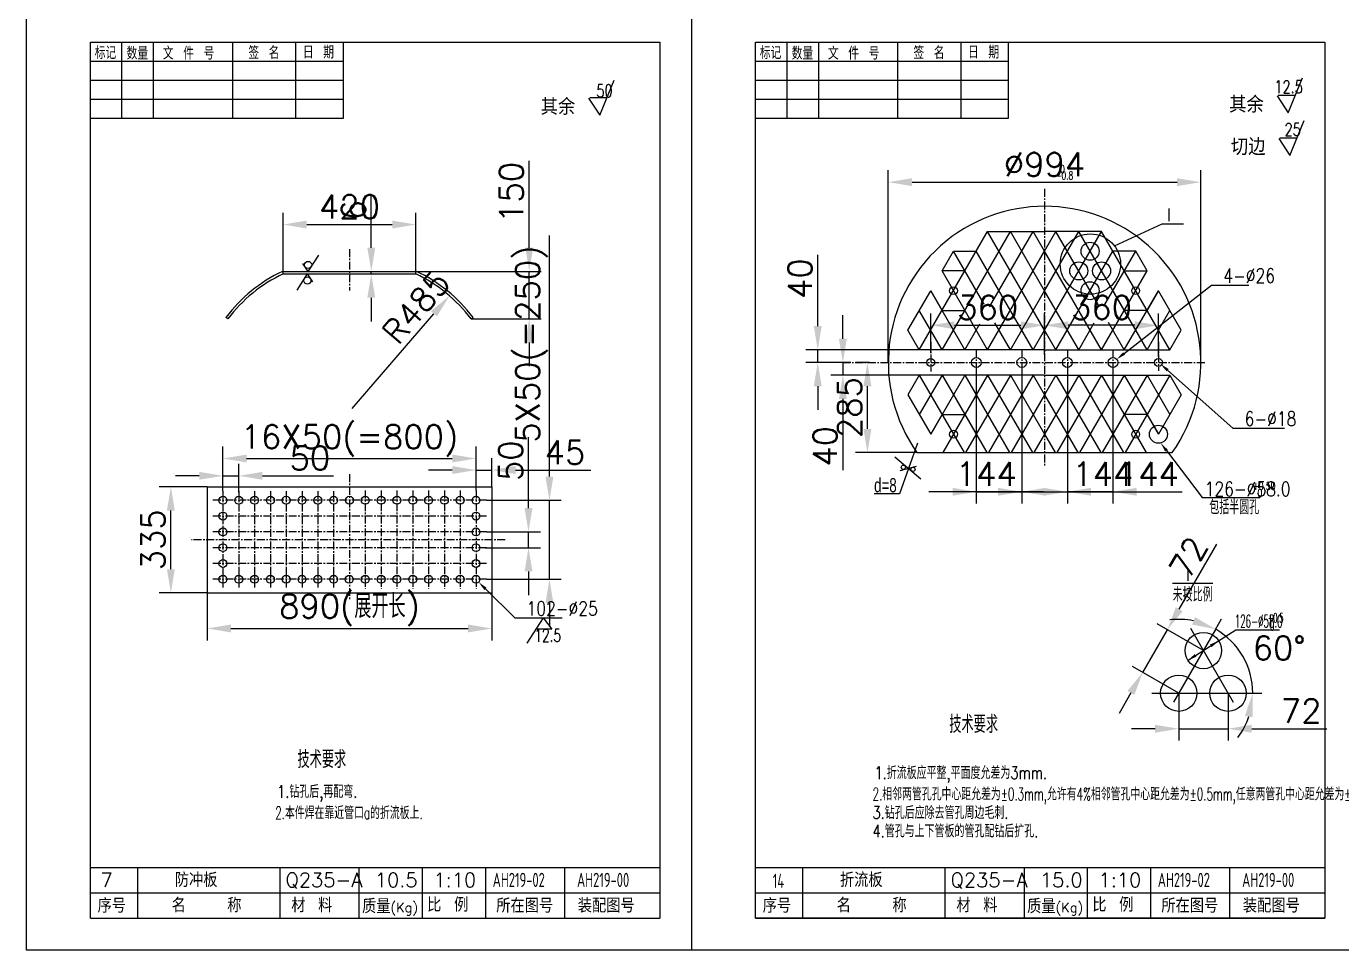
# Model space of a CAD drawing. Header units: millimetres. Extents: x 394735 to 397054, y -22030 to -21189.
# Drawn here: x 394734.7 to 395150.5, y -22023.9 to -21731.9 of the extents above; entities that cross this region are included whole.
import ezdxf
from ezdxf.enums import TextEntityAlignment as Align

# ---------------------------------------------------------------- set-up
doc = ezdxf.new("R2010")
doc.units = ezdxf.units.MM
doc.linetypes.add('CENTERX2', pattern=[4, 2.5, -0.5, 0.5, -0.5])
for name, color, linetype in [('16CEN', 6, 'CENTERX2'), ('16CON', 4, 'Continuous'), ('16CON2', 3, 'Continuous'), ('16DIM', 3, 'Continuous'), ('16TXT', 3, 'Continuous')]:
    doc.layers.add(name, color=color, linetype=linetype)
doc.styles.add('GREEKC', font='greekc.shx', dxfattribs={"width": 0.7, "bigfont": 'hztxt2.shx'})
doc.styles.add('HZ', font='txt', dxfattribs={"width": 0.8, "bigfont": 'HZTXT.SHX'})
doc.styles.add('HZ1', font='ascii.shx', dxfattribs={"width": 0.75, "bigfont": 'hztxt2.shx'})
doc.styles.get("Standard").update_dxf_attribs({"font": 'txt', "bigfont": 'gbcbig.shx'})
doc.dimstyles.get("Standard").update_dxf_attribs({"dimscale": 1.5, "dimtxt": 5, "dimasz": 5, "dimexe": 2.5, "dimexo": 0, "dimgap": 1.25, "dimtad": 3, "dimdec": 0, "dimdsep": 46, "dimtxsty": 'Standard', "dimcen": 0, "dimaunit": 1, "dimadec": 0, "dimazin": 0, "dimtfac": 1, "dimtdec": 4, "dimtmove": 0, "dimatfit": 1, "dimfxl": 1, "dimtolj": 1, "dimtzin": 0, "dimarcsym": 0})

# ---------------------------------------------------------------- blocks, each defined once
blk = doc.blocks.new('*D638')
at = {"layer": '16CON2', "color": 0, "lineweight": -2}
for p, q in [((395099.12, -21916.22), (395111, -21895.66)), ((395106.76, -21929.29), (395092.12, -21920.84)), ((395087.59, -21936.2), (395095.37, -21922.72)), ((395098.98, -21942.78), (395084.34, -21934.33)), ((395083.84, -21942.7), (395080.09, -21949.19))]:
    blk.add_line(p, q, dxfattribs=at)
at = {"layer": '16CON2', "color": 0}
for points in [[(395098.04, -21915.6), (395100.2, -21916.85), (395095.37, -21922.72)], [(395082.76, -21942.07), (395084.92, -21943.32), (395087.59, -21936.2)]]:
    blk.add_solid(points, dxfattribs=at)
at = {"layer": 'Defpoints', "color": 0}
for p in [(395095.37, -21922.72), (395106.76, -21929.29), (395098.98, -21942.78)]:
    blk.add_point(p, dxfattribs=at)
at = {"layer": '16CON2', "color": 0, "insert": (395102.06, -21899.88), "char_height": 7.5, "attachment_point": 5, "rotation": 60}
blk.add_mtext('\\A1;72', dxfattribs=at)
blk = doc.blocks.new('*D639')
at = {"layer": '16CON2', "color": 0, "lineweight": -2}
blk.add_line((395110.62, -21922.61), (395112.53, -21919.3), dxfattribs=at)
for start, end in [(78.4807, 96.9615), (360, 60), (323.0385, 341.5193)]:
    blk.add_arc((395098.98, -21942.78), 23.35, start, end, dxfattribs=at)
at = {"layer": '16CON2', "color": 0}
for points in [[(395104.08, -21918.72), (395103.2, -21921.06), (395110.65, -21922.55)], [(395119.89, -21949.98), (395122.36, -21950.38), (395122.33, -21942.78)]]:
    blk.add_solid(points, dxfattribs=at)
at = {"layer": 'Defpoints', "color": 0}
for p in [(395110.62, -21922.61), (395116.87, -21927.76), (395090.44, -21942.78), (395125.18, -21942.78), (395097.3, -21945.67)]:
    blk.add_point(p, dxfattribs=at)
at = {"layer": '16CON2', "color": 0, "insert": (395130.69, -21928.5), "char_height": 7.5, "attachment_point": 5}
blk.add_mtext('\\A1;60%%D', dxfattribs=at)
blk = doc.blocks.new('*D640')
at = {"layer": '16CON2', "color": 0, "lineweight": -2}
for p, q in [((395098.98, -21942.78), (395098.98, -21957.77)), ((395114.54, -21942.78), (395114.54, -21957.77)), ((395091.48, -21954.02), (395083.98, -21954.02)), ((395098.98, -21954.02), (395114.54, -21954.02)), ((395122.04, -21954.02), (395145.79, -21954.02))]:
    blk.add_line(p, q, dxfattribs=at)
at = {"layer": '16CON2', "color": 0}
for points in [[(395091.48, -21952.77), (395091.48, -21955.27), (395098.98, -21954.02)], [(395122.04, -21952.77), (395122.04, -21955.27), (395114.54, -21954.02)]]:
    blk.add_solid(points, dxfattribs=at)
at = {"layer": 'Defpoints', "color": 0}
for p in [(395098.98, -21942.78), (395114.54, -21942.78), (395114.54, -21954.02)]:
    blk.add_point(p, dxfattribs=at)
at = {"layer": '16CON2', "color": 0, "insert": (395137.67, -21948.39), "char_height": 7.5, "attachment_point": 5}
blk.add_mtext('\\A1;72', dxfattribs=at)
blk = doc.blocks.new('*D753')
at = {"layer": '16CON2', "color": 0, "lineweight": -2}
for p, q in [((394984.85, -21826.71), (394984.85, -21804.21)), ((395016.95, -21834.21), (394981.1, -21834.21)), ((394984.85, -21838.21), (394984.85, -21834.21)), ((394993.44, -21838.21), (394981.1, -21838.21)), ((394984.85, -21845.71), (394984.85, -21853.21))]:
    blk.add_line(p, q, dxfattribs=at)
at = {"layer": '16CON2', "color": 0}
for points in [[(394983.6, -21826.71), (394986.1, -21826.71), (394984.85, -21834.21)], [(394983.6, -21845.71), (394986.1, -21845.71), (394984.85, -21838.21)]]:
    blk.add_solid(points, dxfattribs=at)
at = {"layer": 'Defpoints', "color": 0}
for p in [(394984.85, -21834.21), (395016.95, -21834.21), (394993.44, -21838.21)]:
    blk.add_point(p, dxfattribs=at)
at = {"layer": '16CON2', "color": 0, "insert": (394979.23, -21811.71), "char_height": 7.5, "attachment_point": 5, "rotation": 90}
blk.add_mtext('\\A1;40', dxfattribs=at)
blk = doc.blocks.new('*D754')
at = {"layer": '16CON2', "color": 0, "lineweight": -2}
for p, q in [((395056.55, -21826.45), (395056.55, -21822.7)), ((395092.55, -21836.3), (395092.55, -21822.7)), ((395085.05, -21826.45), (395064.05, -21826.45))]:
    blk.add_line(p, q, dxfattribs=at)
at = {"layer": '16CON2', "color": 0}
for points in [[(395064.05, -21825.2), (395064.05, -21827.7), (395056.55, -21826.45)], [(395085.05, -21825.2), (395085.05, -21827.7), (395092.55, -21826.45)]]:
    blk.add_solid(points, dxfattribs=at)
at = {"layer": 'Defpoints', "color": 0}
for p in [(395056.55, -21826.45), (395056.55, -21826.45), (395092.55, -21836.3)]:
    blk.add_point(p, dxfattribs=at)
at = {"layer": '16CON2', "color": 0, "insert": (395074.55, -21820.82), "char_height": 7.5, "attachment_point": 5}
blk.add_mtext('\\A1;360', dxfattribs=at)
blk = doc.blocks.new('*D755')
at = {"layer": '16CON2', "color": 0, "lineweight": -2}
for p, q in [((395020.55, -21835.31), (395020.55, -21822.7)), ((395056.55, -21835.69), (395056.55, -21822.7)), ((395028.05, -21826.45), (395049.05, -21826.45))]:
    blk.add_line(p, q, dxfattribs=at)
at = {"layer": '16CON2', "color": 0}
for points in [[(395028.05, -21825.2), (395028.05, -21827.7), (395020.55, -21826.45)], [(395049.05, -21825.2), (395049.05, -21827.7), (395056.55, -21826.45)]]:
    blk.add_solid(points, dxfattribs=at)
at = {"layer": 'Defpoints', "color": 0}
for p in [(395056.55, -21826.45), (395020.55, -21835.31), (395056.55, -21835.69)]:
    blk.add_point(p, dxfattribs=at)
at = {"layer": '16CON2', "color": 0, "insert": (395038.55, -21820.82), "char_height": 7.5, "attachment_point": 5}
blk.add_mtext('\\A1;360', dxfattribs=at)
blk = doc.blocks.new('*D756')
at = {"layer": '16CON2', "color": 0, "lineweight": -2}
for p, q in [((394992.78, -21830.71), (394992.78, -21823.21)), ((394995.33, -21838.21), (394989.03, -21838.21)), ((394992.78, -21838.21), (394992.78, -21842.21)), ((395016.95, -21842.21), (394989.03, -21842.21)), ((394992.78, -21849.71), (394992.78, -21872.21))]:
    blk.add_line(p, q, dxfattribs=at)
at = {"layer": '16CON2', "color": 0}
for points in [[(394991.53, -21830.71), (394994.03, -21830.71), (394992.78, -21838.21)], [(394991.53, -21849.71), (394994.03, -21849.71), (394992.78, -21842.21)]]:
    blk.add_solid(points, dxfattribs=at)
at = {"layer": 'Defpoints', "color": 0}
for p in [(394995.33, -21838.21), (394992.78, -21842.21), (395016.95, -21842.21)]:
    blk.add_point(p, dxfattribs=at)
at = {"layer": '16CON2', "color": 0, "insert": (394987.16, -21864.71), "char_height": 7.5, "attachment_point": 5, "rotation": 90}
blk.add_mtext('\\A1;40', dxfattribs=at)
blk = doc.blocks.new('*D757')
at = {"layer": '16CON2', "color": 0, "lineweight": -2}
for p, q in [((395007.15, -21838.21), (395007.15, -21777.44)), ((395105.95, -21838.21), (395105.95, -21777.44)), ((395014.65, -21781.19), (395098.45, -21781.19))]:
    blk.add_line(p, q, dxfattribs=at)
at = {"layer": '16CON2', "color": 0}
for points in [[(395014.65, -21779.94), (395014.65, -21782.44), (395007.15, -21781.19)], [(395098.45, -21779.94), (395098.45, -21782.44), (395105.95, -21781.19)]]:
    blk.add_solid(points, dxfattribs=at)
at = {"layer": 'Defpoints', "color": 0}
for p in [(395105.95, -21781.19), (395007.15, -21838.21), (395105.95, -21838.21)]:
    blk.add_point(p, dxfattribs=at)
at = {"layer": '16CON2', "color": 0, "insert": (395056.55, -21775.57), "char_height": 7.5, "attachment_point": 5}
blk.add_mtext('\\A1;%%C994', dxfattribs=at)
blk = doc.blocks.new('*D758')
at = {"layer": '16CON2', "color": 0, "lineweight": -2}
for p, q in [((395001.25, -21838.21), (394996.8, -21838.21)), ((395000.55, -21859.21), (395000.55, -21845.71)), ((395016.2, -21866.71), (394996.8, -21866.71))]:
    blk.add_line(p, q, dxfattribs=at)
at = {"layer": '16CON2', "color": 0}
for points in [[(394999.3, -21845.71), (395001.8, -21845.71), (395000.55, -21838.21)], [(394999.3, -21859.21), (395001.8, -21859.21), (395000.55, -21866.71)]]:
    blk.add_solid(points, dxfattribs=at)
at = {"layer": 'Defpoints', "color": 0}
for p in [(395000.55, -21838.21), (395001.25, -21838.21), (395016.2, -21866.71)]:
    blk.add_point(p, dxfattribs=at)
at = {"layer": '16CON2', "color": 0, "insert": (394994.92, -21852.46), "char_height": 7.5, "attachment_point": 5, "rotation": 90}
blk.add_mtext('\\A1;285', dxfattribs=at)
blk = doc.blocks.new('*D759')
at = {"layer": '16CON2', "color": 0, "lineweight": -2}
for p, q in [((395049.35, -21839.76), (395049.35, -21882.84)), ((395063.75, -21839.76), (395063.75, -21882.84)), ((395041.85, -21879.09), (395034.35, -21879.09)), ((395049.35, -21879.09), (395063.75, -21879.09)), ((395071.25, -21879.09), (395100, -21879.09))]:
    blk.add_line(p, q, dxfattribs=at)
at = {"layer": '16CON2', "color": 0}
for points in [[(395041.85, -21877.84), (395041.85, -21880.34), (395049.35, -21879.09)], [(395071.25, -21877.84), (395071.25, -21880.34), (395063.75, -21879.09)]]:
    blk.add_solid(points, dxfattribs=at)
at = {"layer": 'Defpoints', "color": 0}
for p in [(395049.35, -21839.76), (395063.75, -21839.76), (395063.75, -21879.09)]:
    blk.add_point(p, dxfattribs=at)
at = {"layer": '16CON2', "color": 0, "insert": (395089.37, -21873.46), "char_height": 7.5, "attachment_point": 5}
blk.add_mtext('\\A1;144', dxfattribs=at)
blk = doc.blocks.new('*D760')
at = {"layer": '16CON2', "color": 0, "lineweight": -2}
for p, q in [((395078.15, -21839.76), (395078.15, -21882.84)), ((395063.75, -21874.89), (395063.75, -21882.84)), ((395056.25, -21879.09), (395027.5, -21879.09)), ((395078.15, -21879.09), (395063.75, -21879.09)), ((395085.65, -21879.09), (395093.15, -21879.09))]:
    blk.add_line(p, q, dxfattribs=at)
at = {"layer": '16CON2', "color": 0}
for points in [[(395056.25, -21877.84), (395056.25, -21880.34), (395063.75, -21879.09)], [(395085.65, -21877.84), (395085.65, -21880.34), (395078.15, -21879.09)]]:
    blk.add_solid(points, dxfattribs=at)
at = {"layer": 'Defpoints', "color": 0}
for p in [(395078.15, -21839.76), (395063.75, -21874.89), (395063.75, -21879.09)]:
    blk.add_point(p, dxfattribs=at)
at = {"layer": '16CON2', "color": 0, "insert": (395038.12, -21873.46), "char_height": 7.5, "attachment_point": 5}
blk.add_mtext('\\A1;144', dxfattribs=at)
blk = doc.blocks.new('*D761')
at = {"layer": '16CON2', "color": 0, "lineweight": -2}
for p, q in [((395034.95, -21839.76), (395034.95, -21882.84)), ((395049.35, -21875.94), (395049.35, -21882.84)), ((395027.45, -21879.09), (395019.95, -21879.09)), ((395034.95, -21879.09), (395049.35, -21879.09)), ((395056.85, -21879.09), (395085.6, -21879.09))]:
    blk.add_line(p, q, dxfattribs=at)
at = {"layer": '16CON2', "color": 0}
for points in [[(395027.45, -21877.84), (395027.45, -21880.34), (395034.95, -21879.09)], [(395056.85, -21877.84), (395056.85, -21880.34), (395049.35, -21879.09)]]:
    blk.add_solid(points, dxfattribs=at)
at = {"layer": 'Defpoints', "color": 0}
for p in [(395034.95, -21839.76), (395049.35, -21875.94), (395049.35, -21879.09)]:
    blk.add_point(p, dxfattribs=at)
at = {"layer": '16CON2', "color": 0, "insert": (395074.97, -21873.46), "char_height": 7.5, "attachment_point": 5}
blk.add_mtext('\\A1;144', dxfattribs=at)
blk = doc.blocks.new('*D762')
at = {"layer": '16CON2', "color": 0, "lineweight": -2}
for p, q in [((394815.81, -21810.21), (394815.81, -21790.84)), ((394857.81, -21810.21), (394857.81, -21790.84)), ((394823.31, -21794.59), (394850.31, -21794.59))]:
    blk.add_line(p, q, dxfattribs=at)
at = {"layer": '16CON2', "color": 0}
for points in [[(394823.31, -21793.34), (394823.31, -21795.84), (394815.81, -21794.59)], [(394850.31, -21793.34), (394850.31, -21795.84), (394857.81, -21794.59)]]:
    blk.add_solid(points, dxfattribs=at)
at = {"layer": 'Defpoints', "color": 0}
for p in [(394857.81, -21794.59), (394815.81, -21810.21), (394857.81, -21810.21)]:
    blk.add_point(p, dxfattribs=at)
at = {"layer": '16CON2', "color": 0, "insert": (394836.81, -21788.97), "char_height": 7.5, "attachment_point": 5}
blk.add_mtext('\\A1;420', dxfattribs=at)
blk = doc.blocks.new('*D763')
at = {"layer": '16CON2', "color": 0, "lineweight": -2}
for p, q in [((394893.65, -21801.91), (394893.65, -21774.41)), ((394856.13, -21809.41), (394897.4, -21809.41)), ((394893.65, -21824.41), (394893.65, -21809.41)), ((394875.24, -21824.41), (394897.4, -21824.41)), ((394893.65, -21831.91), (394893.65, -21839.41))]:
    blk.add_line(p, q, dxfattribs=at)
at = {"layer": '16CON2', "color": 0}
for points in [[(394892.4, -21801.91), (394894.9, -21801.91), (394893.65, -21809.41)], [(394892.4, -21831.91), (394894.9, -21831.91), (394893.65, -21824.41)]]:
    blk.add_solid(points, dxfattribs=at)
at = {"layer": 'Defpoints', "color": 0}
for p in [(394856.13, -21809.41), (394893.65, -21809.41), (394875.24, -21824.41)]:
    blk.add_point(p, dxfattribs=at)
at = {"layer": '16CON2', "color": 0, "insert": (394888.02, -21784.41), "char_height": 7.5, "attachment_point": 5, "rotation": 90}
blk.add_mtext('\\A1;150', dxfattribs=at)
blk = doc.blocks.new('*D764')
at = {"layer": '16CON2', "color": 0, "lineweight": -2}
blk.add_line((394837.68, -21852.71), (394863.52, -21822.8), dxfattribs=at)
at = {"layer": '16CON2', "color": 0}
blk.add_solid([(394862.57, -21821.99), (394864.47, -21823.62), (394868.42, -21817.13)], dxfattribs=at)
at = {"layer": 'Defpoints', "color": 0}
for p in [(394868.42, -21817.13), (394837.68, -21852.71)]:
    blk.add_point(p, dxfattribs=at)
at = {"layer": '16CON2', "color": 0, "insert": (394857.84, -21820.77), "char_height": 7.5, "attachment_point": 5, "rotation": 49.1773}
blk.add_mtext('\\A1;R485', dxfattribs=at)
blk = doc.blocks.new('*D765')
at = {"layer": '16CON2', "color": 0, "lineweight": -2}
for p, q in [((394843.71, -21801.91), (394843.71, -21785.66)), ((394842.03, -21809.41), (394847.46, -21809.41)), ((394843.71, -21810.21), (394843.71, -21809.41)), ((394841.93, -21810.21), (394847.46, -21810.21)), ((394843.71, -21817.71), (394843.71, -21825.21))]:
    blk.add_line(p, q, dxfattribs=at)
at = {"layer": '16CON2', "color": 0}
for points in [[(394842.46, -21801.91), (394844.96, -21801.91), (394843.71, -21809.41)], [(394842.46, -21817.71), (394844.96, -21817.71), (394843.71, -21810.21)]]:
    blk.add_solid(points, dxfattribs=at)
at = {"layer": 'Defpoints', "color": 0}
for p in [(394842.03, -21809.41), (394843.71, -21809.41), (394841.93, -21810.21)]:
    blk.add_point(p, dxfattribs=at)
at = {"layer": '16CON2', "color": 0, "insert": (394838.08, -21790.04), "char_height": 7.5, "attachment_point": 5, "rotation": 90}
blk.add_mtext('\\A1;6', dxfattribs=at)
blk = doc.blocks.new('*D766')
at = {"layer": '16CON2', "color": 0, "lineweight": -2}
for p, q in [((394791.81, -21911.02), (394791.81, -21926.07)), ((394881.81, -21911.02), (394881.81, -21926.07)), ((394799.31, -21922.32), (394874.31, -21922.32))]:
    blk.add_line(p, q, dxfattribs=at)
at = {"layer": '16CON2', "color": 0}
for points in [[(394799.31, -21921.07), (394799.31, -21923.57), (394791.81, -21922.32)], [(394874.31, -21921.07), (394874.31, -21923.57), (394881.81, -21922.32)]]:
    blk.add_solid(points, dxfattribs=at)
at = {"layer": 'Defpoints', "color": 0}
for p in [(394791.81, -21911.02), (394881.81, -21911.02), (394881.81, -21922.32)]:
    blk.add_point(p, dxfattribs=at)
at = {"layer": '16CON2', "color": 0, "insert": (394836.81, -21916.53), "char_height": 7.5, "attachment_point": 5}
blk.add_mtext('\\A1;890(展开长)', dxfattribs=at)
blk = doc.blocks.new('*D767')
at = {"layer": '16CON2', "color": 0, "lineweight": -2}
for p, q in [((394796.81, -21878.85), (394796.81, -21864.82)), ((394876.81, -21878.67), (394876.81, -21864.82)), ((394804.31, -21868.57), (394869.31, -21868.57))]:
    blk.add_line(p, q, dxfattribs=at)
at = {"layer": '16CON2', "color": 0}
for points in [[(394804.31, -21867.32), (394804.31, -21869.82), (394796.81, -21868.57)], [(394869.31, -21867.32), (394869.31, -21869.82), (394876.81, -21868.57)]]:
    blk.add_solid(points, dxfattribs=at)
at = {"layer": 'Defpoints', "color": 0}
for p in [(394876.81, -21868.57), (394796.81, -21878.85), (394876.81, -21878.67)]:
    blk.add_point(p, dxfattribs=at)
at = {"layer": '16CON2', "color": 0, "insert": (394836.81, -21862.95), "char_height": 7.5, "attachment_point": 5}
blk.add_mtext('\\A1;16X50(=800)', dxfattribs=at)
blk = doc.blocks.new('*D768')
at = {"layer": '16CON2', "color": 0, "lineweight": -2}
for p, q in [((394791.81, -21877.52), (394776.6, -21877.52)), ((394780.35, -21903.59), (394780.35, -21885.02)), ((394791.81, -21911.09), (394776.6, -21911.09))]:
    blk.add_line(p, q, dxfattribs=at)
at = {"layer": '16CON2', "color": 0}
for points in [[(394779.1, -21885.02), (394781.6, -21885.02), (394780.35, -21877.52)], [(394779.1, -21903.59), (394781.6, -21903.59), (394780.35, -21911.09)]]:
    blk.add_solid(points, dxfattribs=at)
at = {"layer": 'Defpoints', "color": 0}
for p in [(394780.35, -21877.52), (394791.81, -21877.52), (394791.81, -21911.09)]:
    blk.add_point(p, dxfattribs=at)
at = {"layer": '16CON2', "color": 0, "insert": (394774.72, -21894.3), "char_height": 7.5, "attachment_point": 5, "rotation": 90}
blk.add_mtext('\\A1;335', dxfattribs=at)
blk = doc.blocks.new('*D769')
at = {"layer": '16CON2', "color": 0, "lineweight": -2}
for p, q in [((394900.03, -21874.27), (394900.03, -21798.02)), ((394880.11, -21881.77), (394903.78, -21881.77)), ((394900.03, -21906.77), (394900.03, -21881.77)), ((394880.11, -21906.77), (394903.78, -21906.77)), ((394900.03, -21914.27), (394900.03, -21921.77))]:
    blk.add_line(p, q, dxfattribs=at)
at = {"layer": '16CON2', "color": 0}
for points in [[(394898.78, -21874.27), (394901.28, -21874.27), (394900.03, -21881.77)], [(394898.78, -21914.27), (394901.28, -21914.27), (394900.03, -21906.77)]]:
    blk.add_solid(points, dxfattribs=at)
at = {"layer": 'Defpoints', "color": 0}
for p in [(394880.11, -21881.77), (394900.03, -21881.77), (394880.11, -21906.77)]:
    blk.add_point(p, dxfattribs=at)
at = {"layer": '16CON2', "color": 0, "insert": (394894.4, -21832.4), "char_height": 7.5, "attachment_point": 5, "rotation": 90}
blk.add_mtext('\\A1;5X50(=250)', dxfattribs=at)
blk = doc.blocks.new('*D770')
at = {"layer": '16CON2', "color": 0, "lineweight": -2}
for p, q in [((394876.81, -21878.19), (394876.81, -21868.47)), ((394881.81, -21877.52), (394881.81, -21868.47)), ((394869.31, -21872.22), (394861.81, -21872.22)), ((394876.81, -21872.22), (394881.81, -21872.22)), ((394889.31, -21872.22), (394913.06, -21872.22))]:
    blk.add_line(p, q, dxfattribs=at)
at = {"layer": '16CON2', "color": 0}
for points in [[(394869.31, -21870.97), (394869.31, -21873.47), (394876.81, -21872.22)], [(394889.31, -21870.97), (394889.31, -21873.47), (394881.81, -21872.22)]]:
    blk.add_solid(points, dxfattribs=at)
at = {"layer": 'Defpoints', "color": 0}
for p in [(394881.81, -21872.22), (394876.81, -21878.19), (394881.81, -21877.52)]:
    blk.add_point(p, dxfattribs=at)
at = {"layer": '16CON2', "color": 0, "insert": (394904.94, -21866.6), "char_height": 7.5, "attachment_point": 5}
blk.add_mtext('\\A1;45', dxfattribs=at)
blk = doc.blocks.new('*D771')
at = {"layer": '16CON2', "color": 0, "lineweight": -2}
for p, q in [((394796.81, -21878.85), (394796.81, -21870.29)), ((394801.81, -21879.19), (394801.81, -21870.29)), ((394789.31, -21874.04), (394781.81, -21874.04)), ((394796.81, -21874.04), (394801.81, -21874.04)), ((394809.31, -21874.04), (394831.81, -21874.04))]:
    blk.add_line(p, q, dxfattribs=at)
at = {"layer": '16CON2', "color": 0}
for points in [[(394789.31, -21872.79), (394789.31, -21875.29), (394796.81, -21874.04)], [(394809.31, -21872.79), (394809.31, -21875.29), (394801.81, -21874.04)]]:
    blk.add_solid(points, dxfattribs=at)
at = {"layer": 'Defpoints', "color": 0}
for p in [(394801.81, -21874.04), (394796.81, -21878.85), (394801.81, -21879.19)]:
    blk.add_point(p, dxfattribs=at)
at = {"layer": '16CON2', "color": 0, "insert": (394824.31, -21868.41), "char_height": 7.5, "attachment_point": 5}
blk.add_mtext('\\A1;50', dxfattribs=at)
blk = doc.blocks.new('*D772')
at = {"layer": '16CON2', "color": 0, "lineweight": -2}
for p, q in [((394893.4, -21884.27), (394893.4, -21861.77)), ((394880.11, -21891.77), (394897.15, -21891.77)), ((394893.4, -21896.77), (394893.4, -21891.77)), ((394879.71, -21896.77), (394897.15, -21896.77)), ((394893.4, -21904.27), (394893.4, -21911.77))]:
    blk.add_line(p, q, dxfattribs=at)
at = {"layer": '16CON2', "color": 0}
for points in [[(394892.15, -21884.27), (394894.65, -21884.27), (394893.4, -21891.77)], [(394892.15, -21904.27), (394894.65, -21904.27), (394893.4, -21896.77)]]:
    blk.add_solid(points, dxfattribs=at)
at = {"layer": 'Defpoints', "color": 0}
for p in [(394880.11, -21891.77), (394893.4, -21891.77), (394879.71, -21896.77)]:
    blk.add_point(p, dxfattribs=at)
at = {"layer": '16CON2', "color": 0, "insert": (394887.78, -21869.27), "char_height": 7.5, "attachment_point": 5, "rotation": 90}
blk.add_mtext('\\A1;50', dxfattribs=at)

msp = doc.modelspace()

# ---------------------------------------------------------------- linework, layer by layer
for p, q in [((394934.9, -21736.9), (394934.9, -22013.9)), ((395145.15, -21736.9), (395145.15, -22013.9)), ((394754.9, -22013.9), (394934.9, -22013.9)), ((394965.15, -22013.9), (395145.15, -22013.9))]:
    msp.add_line(p, q)
for points in [[(394754.9, -22013.9), (394754.9, -21736.9), (394934.9, -21736.9)], [(394965.15, -21736.9), (395145.15, -21736.9)]]:
    msp.add_lwpolyline(points)
at = {"layer": '16CEN'}
for p, q in [((395056.55, -21783.3), (395056.55, -21870.99)), ((394836.81, -21802.35), (394836.81, -21815.4)), ((395020.55, -21831.71), (395020.55, -21841.02)), ((395034.95, -21834.21), (395034.95, -21842.21)), ((395049.35, -21834.21), (395049.35, -21842.21)), ((395063.75, -21834.21), (395063.75, -21842.21)), ((395078.15, -21834.21), (395078.15, -21842.21)), ((395092.55, -21831.71), (395092.55, -21840.88)), ((394992.69, -21838.21), (395107.65, -21838.21)), ((394836.81, -21873.52), (394836.81, -21913.17)), ((394796.81, -21878.85), (394796.81, -21909.41)), ((394801.81, -21878.85), (394801.81, -21909.41)), ((394806.81, -21878.85), (394806.81, -21909.41)), ((394811.81, -21878.85), (394811.81, -21909.41)), ((394816.81, -21878.85), (394816.81, -21909.41)), ((394821.81, -21878.85), (394821.81, -21909.41)), ((394826.81, -21878.85), (394826.81, -21909.41)), ((394831.81, -21878.85), (394831.81, -21909.41)), ((394841.81, -21878.67), (394841.81, -21909.77)), ((394846.81, -21878.67), (394846.81, -21909.77)), ((394851.81, -21878.67), (394851.81, -21909.77)), ((394856.81, -21878.67), (394856.81, -21909.77)), ((394861.81, -21878.67), (394861.81, -21909.77)), ((394866.81, -21878.67), (394866.81, -21909.77)), ((394871.81, -21878.67), (394871.81, -21909.77)), ((394876.81, -21878.67), (394876.81, -21909.77)), ((394880.11, -21881.77), (394793.56, -21881.77)), ((394880.11, -21886.77), (394793.56, -21886.77)), ((394880.11, -21891.77), (394793.56, -21891.77)), ((394886.04, -21894.27), (394786.91, -21894.27)), ((394880.11, -21896.77), (394793.38, -21896.77)), ((394880.11, -21901.77), (394793.38, -21901.77)), ((394880.11, -21906.77), (394793.38, -21906.77))]:
    msp.add_line(p, q, dxfattribs=at)
at = {"layer": '16CON'}
for p, q in [((394815.63, -21809.41), (394857.99, -21809.41)), ((394815.81, -21810.21), (394857.81, -21810.21)), ((394798.38, -21824.41), (394797.75, -21823.93)), ((394875.24, -21824.41), (394875.88, -21823.93)), ((395016.2, -21866.71), (395096.9, -21866.71)), ((394791.81, -21877.52), (394881.81, -21877.52)), ((394791.81, -21877.52), (394791.81, -21911.02)), ((394881.81, -21877.52), (394881.81, -21911.02)), ((394791.81, -21911.02), (394881.81, -21911.02))]:
    msp.add_line(p, q, dxfattribs=at)
for points in [[(394965.15, -22013.9), (394965.15, -21736.9)], [(395056.55, -21834.21), (395016.95, -21834.21), (395013.35, -21827.97), (395020.55, -21815.5), (395024.15, -21821.74), (395031.35, -21821.74), (395034.95, -21815.5), (395031.35, -21809.26), (395024.15, -21809.26), (395027.75, -21803.03), (395034.95, -21803.03), (395038.55, -21796.79), (395056.55, -21796.79)], [(395056.55, -21834.21), (395096.15, -21834.21), (395099.75, -21827.97), (395092.55, -21815.5), (395088.95, -21821.74), (395081.75, -21821.74), (395078.15, -21815.5), (395081.75, -21809.26), (395088.95, -21809.26), (395085.35, -21803.03), (395078.15, -21803.03), (395074.55, -21796.79), (395056.55, -21796.79)], [(395056.55, -21842.21), (395016.95, -21842.21), (395013.35, -21848.44), (395020.55, -21860.91), (395024.15, -21854.68), (395031.35, -21854.68), (395034.95, -21860.91), (395031.6, -21866.71)], [(395056.55, -21842.21), (395096.15, -21842.21), (395099.75, -21848.44), (395092.55, -21860.91), (395088.95, -21854.68), (395081.75, -21854.68), (395078.15, -21860.91), (395081.49, -21866.71)]]:
    msp.add_lwpolyline(points, dxfattribs=at)
for centre, radius in [((395070.95, -21803.03), 2.85), ((395067.35, -21809.26), 2.85), ((395074.55, -21809.26), 2.85), ((395070.95, -21815.5), 2.85), ((395027.75, -21815.5), 1.25), ((395085.35, -21815.5), 1.25), ((395020.55, -21838.21), 1.25), ((395034.95, -21838.21), 1.55), ((395049.35, -21838.21), 1.55), ((395063.75, -21838.21), 1.55), ((395078.15, -21838.21), 1.55), ((395092.55, -21838.21), 1.25), ((395092.55, -21860.91), 2.85), ((395027.75, -21860.91), 1.25), ((395085.35, -21860.91), 1.25), ((394796.81, -21881.77), 1.25), ((394801.81, -21881.77), 1.25), ((394806.81, -21881.77), 1.25), ((394811.81, -21881.77), 1.25), ((394816.81, -21881.77), 1.25), ((394821.81, -21881.77), 1.25), ((394826.81, -21881.77), 1.25), ((394831.81, -21881.77), 1.25), ((394836.81, -21881.77), 1.25), ((394841.81, -21881.77), 1.25), ((394846.81, -21881.77), 1.25), ((394851.81, -21881.77), 1.25), ((394856.81, -21881.77), 1.25), ((394861.81, -21881.77), 1.25), ((394866.81, -21881.77), 1.25), ((394871.81, -21881.77), 1.25), ((394876.81, -21881.77), 1.25), ((394796.81, -21886.77), 1.25), ((394876.81, -21886.77), 1.25), ((394796.81, -21891.77), 1.25), ((394876.81, -21891.77), 1.25), ((394796.81, -21896.77), 1.25), ((394876.81, -21896.77), 1.25), ((394796.81, -21901.77), 1.25), ((394876.81, -21901.77), 1.25), ((394796.81, -21906.77), 1.25), ((394801.81, -21906.77), 1.25), ((394806.81, -21906.77), 1.25), ((394811.81, -21906.77), 1.25), ((394816.81, -21906.77), 1.25), ((394821.81, -21906.77), 1.25), ((394826.81, -21906.77), 1.25), ((394831.81, -21906.77), 1.25), ((394836.75, -21906.77), 1.25), ((394841.81, -21906.77), 1.25), ((394846.81, -21906.77), 1.25), ((394851.81, -21906.77), 1.25), ((394856.81, -21906.77), 1.25), ((394861.81, -21906.77), 1.25), ((394866.81, -21906.77), 1.25), ((394871.81, -21906.77), 1.25), ((394876.81, -21906.77), 1.25), ((395106.76, -21929.29), 5.75), ((395098.98, -21942.78), 5.75), ((395114.54, -21942.78), 5.75)]:
    msp.add_circle(centre, radius, dxfattribs=at)
for centre, radius, start, end in [((395056.55, -21838.21), 49.4, 324.7656, 215.2344), ((394835.94, -21852.71), 47.82, 115.1282, 143.0029), ((394837.68, -21852.71), 47.82, 36.9971, 64.8718), ((394835.94, -21852.71), 47.02, 115.3446, 143.0029), ((394837.68, -21852.71), 47.02, 36.9971, 64.6554)]:
    msp.add_arc(centre, radius, start, end, dxfattribs=at)
at = {"layer": '16CON2'}
for p, q in [((394734.65, -21429.9), (394734.65, -22023.9)), ((394944.9, -21726.9), (394944.9, -22023.9)), ((395016.95, -21834.21), (395038.55, -21796.79)), ((395024.15, -21834.21), (395045.75, -21796.79)), ((395056.55, -21827.97), (395038.55, -21796.79)), ((395039.19, -21820.62), (395052.95, -21796.79)), ((395056.55, -21815.5), (395045.75, -21796.79)), ((395056.55, -21803.03), (395052.95, -21796.79)), ((395056.55, -21827.97), (395074.55, -21796.79)), ((395056.55, -21815.5), (395067.35, -21796.79)), ((395056.55, -21803.03), (395060.15, -21796.79)), ((395073.58, -21820.06), (395060.15, -21796.79)), ((395088.95, -21834.21), (395067.35, -21796.79)), ((395096.15, -21834.21), (395074.55, -21796.79)), ((395078.64, -21801.33), (395093.67, -21794.37)), ((395093.67, -21794.37), (395100.49, -21794.37)), ((394823.8, -21809.41), (394827.1, -21804.25)), ((395037.4, -21819.74), (395027.75, -21803.03)), ((395052.95, -21834.21), (395034.95, -21803.03)), ((395038.55, -21834.21), (395056.55, -21803.03)), ((395074.55, -21834.21), (395056.55, -21803.03)), ((395060.15, -21834.21), (395078.15, -21803.03)), ((395075.32, -21820.39), (395085.35, -21803.03)), ((395088.95, -21809.26), (395085.35, -21803.03)), ((394823.8, -21809.41), (394822.12, -21806.89)), ((395038.55, -21834.21), (395024.15, -21809.26)), ((395074.55, -21834.21), (395088.95, -21809.26)), ((394823.45, -21810.21), (394820.18, -21815.34)), ((394823.45, -21810.21), (394825.12, -21812.74)), ((395081.68, -21835.35), (395109.35, -21813.71)), ((395109.35, -21813.71), (395112.35, -21813.71)), ((395112.35, -21813.71), (395121.1, -21813.71)), ((395013.35, -21827.97), (395020.55, -21815.5)), ((395031.35, -21834.21), (395020.55, -21815.5)), ((395045.75, -21834.21), (395056.55, -21815.5)), ((395067.35, -21834.21), (395056.55, -21815.5)), ((395081.75, -21834.21), (395092.55, -21815.5)), ((395099.75, -21827.97), (395092.55, -21815.5)), ((395024.15, -21834.21), (395016.95, -21821.74)), ((395088.95, -21834.21), (395096.15, -21821.74)), ((395031.35, -21834.21), (395036.1, -21825.96)), ((395045.75, -21834.21), (395040.8, -21825.65)), ((395067.35, -21834.21), (395072.27, -21825.68)), ((395081.75, -21834.21), (395076.77, -21825.6)), ((395016.95, -21834.21), (395013.35, -21827.97)), ((395052.95, -21834.21), (395056.55, -21827.97)), ((395060.15, -21834.21), (395056.55, -21827.97)), ((395096.15, -21834.21), (395099.75, -21827.97)), ((395016.95, -21842.21), (395031.09, -21866.71)), ((395024.15, -21842.21), (395016.95, -21854.68)), ((395031.35, -21842.21), (395020.55, -21860.91)), ((395024.15, -21842.21), (395038.29, -21866.71)), ((395038.55, -21842.21), (395024.4, -21866.71)), ((395031.35, -21842.21), (395045.49, -21866.71)), ((395045.75, -21842.21), (395031.6, -21866.71)), ((395038.55, -21842.21), (395052.69, -21866.71)), ((395052.95, -21842.21), (395038.8, -21866.71)), ((395045.75, -21842.21), (395056.55, -21860.91)), ((395052.95, -21842.21), (395056.55, -21848.44)), ((395067.35, -21842.21), (395056.55, -21860.91)), ((395060.15, -21842.21), (395056.55, -21848.44)), ((395060.15, -21842.21), (395074.29, -21866.71)), ((395074.55, -21842.21), (395060.4, -21866.71)), ((395067.35, -21842.21), (395081.49, -21866.71)), ((395081.75, -21842.21), (395067.6, -21866.71)), ((395074.55, -21842.21), (395088.69, -21866.71)), ((395088.95, -21842.21), (395074.8, -21866.71)), ((395081.75, -21842.21), (395092.55, -21860.91)), ((395096.15, -21842.21), (395082, -21866.71)), ((395088.95, -21842.21), (395096.15, -21854.68)), ((395095.45, -21840.65), (395116.1, -21858.94)), ((395096.15, -21842.21), (395099.75, -21848.44)), ((395013.35, -21848.44), (395020.55, -21860.91)), ((395056.55, -21848.44), (395046, -21866.71)), ((395056.55, -21848.44), (395067.09, -21866.71)), ((395099.75, -21848.44), (395092.55, -21860.91)), ((395116.1, -21858.94), (395119.1, -21858.94)), ((395119.1, -21858.94), (395132.35, -21858.94)), ((395016.35, -21863.73), (395010.7, -21879.79)), ((395056.55, -21860.91), (395053.2, -21866.71)), ((395056.55, -21860.91), (395059.89, -21866.71)), ((395095.07, -21866.06), (395106.38, -21880.86)), ((395009.24, -21868.08), (395017.41, -21875.01)), ((395010.86, -21872.37), (395016.03, -21870.99)), ((395007.7, -21879.79), (395002.7, -21879.79)), ((395010.7, -21879.79), (395007.7, -21879.79)), ((395106.38, -21880.86), (395109.38, -21880.86)), ((395109.38, -21880.86), (395124.63, -21880.86)), ((395097.01, -21907.94), (395109.71, -21907.94)), ((394879.8, -21909.79), (394889.1, -21918.94)), ((394889.1, -21918.94), (394892.1, -21918.94)), ((394892.1, -21918.94), (394904.05, -21918.94)), ((394898.08, -21918.94), (394892.88, -21926.97)), ((394898.08, -21918.94), (394900.82, -21922.52)), ((394900.82, -21922.52), (394895.76, -21922.52)), ((395110.62, -21922.61), (395097.3, -21945.67)), ((395102.67, -21922.21), (395116.21, -21945.67)), ((395090.44, -21942.78), (395125.18, -21942.78)), ((394754.9, -21997.9), (394934.9, -21997.9)), ((394965.15, -21997.9), (395145.15, -21997.9)), ((394734.65, -22023.9), (395575.65, -22023.9))]:
    msp.add_line(p, q, dxfattribs=at)
for centre, radius in [((395071.03, -21807.07), 9.53), ((394823.74, -21807.35), 1.13), ((394823.51, -21812.28), 1.13), ((395011.89, -21871.33), 0.664), ((395014.96, -21872), 0.664)]:
    msp.add_circle(centre, radius, dxfattribs=at)
for points in [[(395081.99, -21835.74), (395081.38, -21834.95), (395079.32, -21837.2)], [(395095.12, -21841.03), (395095.78, -21840.28), (395093.2, -21838.66)], [(395094.67, -21866.36), (395095.47, -21865.75), (395093.25, -21863.67)], [(394879.45, -21910.15), (394880.15, -21909.44), (394877.66, -21907.69)]]:
    msp.add_solid(points, dxfattribs=at)
at = {"layer": '16DIM', "color": 3, "linetype": 'ByBlock'}
msp.add_line((395101.91, -21932.39), (395117.05, -21922.72), dxfattribs=at)
at = {"layer": '16DIM', "color": 3}
msp.add_line((395117.05, -21922.72), (395130.85, -21922.72), dxfattribs=at)
at = {"layer": '16DIM', "color": 3, "linetype": 'ByBlock'}
for points in [[(395108.81, -21927.39), (395109.35, -21928.24), (395111.61, -21926.2)], [(395104.04, -21930.41), (395104.58, -21931.25), (395101.78, -21932.44)]]:
    msp.add_solid(points, dxfattribs=at)
at = {"layer": '16TXT'}
for p, q in [((394754.9, -21760.9), (394754.9, -21736.9)), ((394764.9, -21760.9), (394764.9, -21736.9)), ((394774.9, -21760.9), (394774.9, -21736.9)), ((394799.9, -21760.9), (394799.9, -21736.9)), ((394819.9, -21760.9), (394819.9, -21736.9)), ((394834.9, -21760.9), (394834.9, -21736.9)), ((394965.15, -21760.9), (394965.15, -21736.9)), ((394975.15, -21760.9), (394975.15, -21736.9)), ((394985.15, -21760.9), (394985.15, -21736.9)), ((395010.15, -21760.9), (395010.15, -21736.9)), ((395030.15, -21760.9), (395030.15, -21736.9)), ((395045.15, -21760.9), (395045.15, -21736.9)), ((394754.9, -21742.9), (394834.9, -21742.9)), ((394965.15, -21742.9), (395045.15, -21742.9)), ((394754.9, -21748.9), (394834.9, -21748.9)), ((394915.91, -21760.01), (394920.44, -21748.88)), ((394965.15, -21748.9), (395045.15, -21748.9)), ((395133.55, -21759.3), (395138.08, -21748.16)), ((394754.9, -21754.9), (394834.9, -21754.9)), ((394912.42, -21754.63), (394915.91, -21760.01)), ((394912.76, -21754.38), (394918.06, -21754.38)), ((394965.15, -21754.9), (395045.15, -21754.9)), ((395130.06, -21753.92), (395133.55, -21759.3)), ((395130.4, -21753.67), (395135.7, -21753.67)), ((394754.9, -21760.9), (394834.9, -21760.9)), ((394965.15, -21760.9), (395045.15, -21760.9)), ((395134.12, -21772.78), (395138.64, -21761.65)), ((395130.63, -21767.4), (395134.12, -21772.78)), ((395130.96, -21767.15), (395136.27, -21767.15)), ((394754.9, -22013.9), (394754.9, -21997.9)), ((394769.9, -22013.9), (394769.9, -21997.9)), ((394814.9, -22013.9), (394814.9, -21997.9)), ((394839.9, -22013.9), (394839.9, -21997.9)), ((394859.9, -22013.9), (394859.9, -21997.9)), ((394879.9, -22013.9), (394879.9, -21997.9)), ((394904.9, -22013.9), (394904.9, -21997.9)), ((394965.15, -22013.9), (394965.15, -21997.9)), ((394980.15, -22013.9), (394980.15, -21997.9)), ((395025.15, -22013.9), (395025.15, -21997.9)), ((395050.15, -22013.9), (395050.15, -21997.9)), ((395070.15, -22013.9), (395070.15, -21997.9)), ((395090.15, -22013.9), (395090.15, -21997.9)), ((395115.15, -22013.9), (395115.15, -21997.9)), ((394754.9, -22005.9), (394934.9, -22005.9)), ((394965.15, -22005.9), (395145.15, -22005.9)), ((395145.15, -22013.9), (394965.15, -22013.9))]:
    msp.add_line(p, q, dxfattribs=at)

# ---------------------------------------------------------------- texts
at = {"layer": '16CON2', "style": 'HZ', "width": 0.7}
for s, height, p in [(' 0', 2.5, (395059.92, -21778.33)), ('-0.8', 2.5, (395059.92, -21780.34)), ('I', 4, (395095.33, -21793.55)), ('+0.50', 2.5, (395122.32, -21878.5)), (' 0', 2.5, (395122.32, -21880.75)), ('包括半圆孔', 4.5, (395108.63, -21886.19)), ('I', 4, (395101.34, -21907.2)), ('未按比例', 4.5, (395097.06, -21913.82)), ('12.5', 4, (394895.29, -21926.5))]:
    msp.add_text(s, height=height, dxfattribs=at).set_placement(p)
at = {"layer": '16CON2', "char_height": 4.5}
for s, insert, attachment_point, style in [('\\A1;4-∅26', (395113.05, -21810.76), 4, 'HZ'), ('6-%%C18', (395119.8, -21855.99), 4, 'HZ'), ('\\A1;d=8', (395009.81, -21877.05), 6, 'GREEKC'), ('126-∅58.0', (395107.15, -21878.2), 4, 'HZ'), ('\\A1;102-∅25', (394892.8, -21915.99), 4, 'HZ')]:
    msp.add_mtext(s, dxfattribs=dict(at, insert=insert, attachment_point=attachment_point, style=style))
at = {"layer": '16DIM', "width": 0.5}
for s, height, p in [('+0.5', 3, (395127.16, -21920.46)), ('126-%%C58.0', 4, (395116.68, -21922.01)), ('0', 3, (395127.86, -21922.92))]:
    msp.add_text(s, height=height, dxfattribs=at).set_placement(p)
at = {"layer": '16TXT'}
for s, height, style, width, p in [('标记', 4, 'HZ', 0.85, (394756.28, -21742.27)), ('数量', 4, 'HZ', 0.85, (394766.36, -21742.42)), ('文 件 号', 4, 'HZ', 0.85, (394777.81, -21742.42)), ('签 名', 4, 'HZ', 0.85, (394804.84, -21742.27)), ('日 期', 4, 'HZ', 0.85, (394822.09, -21742.11)), ('标记', 4, 'HZ', 0.85, (394966.53, -21742.27)), ('数量', 4, 'HZ', 0.85, (394976.61, -21742.42)), ('文 件 号', 4, 'HZ', 0.85, (394988.06, -21742.42)), ('签 名', 4, 'HZ', 0.85, (395015.09, -21742.27)), ('日 期', 4, 'HZ', 0.85, (395032.34, -21742.11)), (' 50', 4, 'HZ', 0.75, (394912.18, -21754.3)), ('12.5', 4, 'HZ', 0.75, (395129.18, -21753.04)), (' 25', 4, 'HZ', 0.75, (395129.74, -21766.52)), ('AH219-02', 4.5, 'HZ1', 0.75, (394882.09, -22004.08)), ('AH219-00', 4.5, 'HZ1', 0.75, (394908.75, -22004.08)), ('14', 4.5, 'HZ1', 0.75, (394970.63, -22004.38)), ('AH219-02', 4.5, 'HZ1', 0.75, (395092.34, -22004.08)), ('AH219-00', 4.5, 'HZ1', 0.75, (395119, -22004.08))]:
    msp.add_text(s, height=height, dxfattribs=dict(at, style=style, width=width)).set_placement(p)
at = {"layer": '16TXT', "style": 'HZ'}
for s, height, p, p2 in [('其余', 5.134, (394897.24, -21759.91), (394908.19, -21759.91)), ('其余', 5.134, (395114.89, -21759.2), (395125.84, -21759.2)), ('切边', 5.3, (395115.45, -21772.68), (395126.4, -21772.68))]:
    msp.add_text(s, height=height, dxfattribs=at).set_placement(p, p2, align=Align.ALIGNED)
at = {"layer": '16TXT', "color": 3, "style": 'HZ'}
for s, height, width, p in [('技术要求', 5.5, 0.7, (395026.43, -21955.36)), ('技术要求', 5.5, 0.7, (394820.38, -21966.45)), ('1.折流板应平整,平面度允差为3mm.', 4, 0.75, (395002.8, -21969.94)), ('1.钻孔后,再配弯.', 4, 0.75, (394813.96, -21975.88)), ('2.相邻两管孔孔中心距允差为%%P0.3mm,允许有4%相邻管孔中心距允差为%%P0.5mm,任意两管孔中心距允差为%%P1.0mm.', 4, 0.6, (395002.17, -21976.67)), ('2.本件焊在靠近管口a的折流板上.', 4, 0.6, (394813.32, -21982.61)), ('3.钻孔后应除去管孔周边毛刺.', 4, 0.75, (395002.17, -21982.54)), ('4.管孔与上下管板的管孔配钻后扩孔.', 4, 0.75, (395002.17, -21988.36))]:
    msp.add_text(s, height=height, dxfattribs=dict(at, width=width)).set_placement(p)
at = {"layer": '16TXT', "style": 'HZ'}
for s, height, p in [('7', 4.5, (394758.1, -22004.08)), ('防冲板', 4.5, (394781.59, -22004.08)), ('Q235-A', 4.5, (394816.57, -22004.08)), ('10.5', 4.5, (394844.84, -22004.08)), ('1:10', 4.5, (394863.35, -22004.08)), ('折流板', 4.5, (394991.84, -22004.08)), ('Q235-A', 4.5, (395026.82, -22004.08)), ('15.0', 4.5, (395055.09, -22004.08)), ('1:10', 4.5, (395073.6, -22004.08)), ('序号', 4.5, (394757.19, -22012.21)), ('名   称', 4.5, (394780.6, -22012.1)), ('材 料', 4.5, (394818.4, -22012.05)), ('质量', 4.5, (394840.78, -22012.4)), ('(Kg)', 3, (394849.77, -22012.06)), ('比 例', 4.5, (394861.36, -22011.92)), ('所在图号', 4.5, (394883.2, -22012.21)), ('装配图号', 4.5, (394908.98, -22012.16)), ('序号', 4.5, (394967.44, -22012.21)), ('名   称', 4.5, (394990.85, -22012.1)), ('材 料', 4.5, (395028.65, -22012.05)), ('质量', 4.5, (395051.03, -22012.4)), ('(Kg)', 3, (395060.02, -22012.06)), ('比 例', 4.5, (395071.61, -22011.92)), ('所在图号', 4.5, (395093.45, -22012.21)), ('装配图号', 4.5, (395119.23, -22012.16))]:
    msp.add_text(s, height=height, dxfattribs=at).set_placement(p)

# ---------------------------------------------------------------- dimensions: what is measured, and where the dimension line sits
at = {"layer": '16CON2'}
for base, p1, p2, text, picture, middle in [((395105.95, -21781.19), (395007.15, -21838.21), (395105.95, -21838.21), '%%C994', '*D757', (395056.55, -21775.57)), ((394857.81, -21794.59), (394815.81, -21810.21), (394857.81, -21810.21), '420', '*D762', (394836.81, -21788.97)), ((395056.55, -21826.45), (395020.55, -21835.31), (395056.55, -21835.69), '360', '*D755', (395038.55, -21820.82)), ((395056.55, -21826.45), (395092.55, -21836.3), (395056.55, -21826.45), '360', '*D754', (395074.55, -21820.82)), ((395049.35, -21879.09), (395034.95, -21839.76), (395049.35, -21875.94), '144', '*D761', (395074.97, -21873.46)), ((395063.75, -21879.09), (395078.15, -21839.76), (395063.75, -21874.89), '144', '*D760', (395038.12, -21873.46)), ((395063.75, -21879.09), (395049.35, -21839.76), (395063.75, -21839.76), '144', '*D759', (395089.37, -21873.46)), ((394876.81, -21868.57), (394796.81, -21878.85), (394876.81, -21878.67), '16X50(=800)', '*D767', (394836.81, -21862.95)), ((394801.81, -21874.04), (394796.81, -21878.85), (394801.81, -21879.19), '50', '*D771', (394824.31, -21868.41)), ((394881.81, -21872.22), (394876.81, -21878.19), (394881.81, -21877.52), '45', '*D770', (394904.94, -21866.6)), ((394881.81, -21922.32), (394791.81, -21911.02), (394881.81, -21911.02), '890(展开长)', '*D766', (394836.81, -21916.53))]:
    dim = msp.add_linear_dim(base=base, p1=p1, p2=p2, text=text, dimstyle='Standard', dxfattribs=at)
    dim.commit()
    dim.dimension.update_dxf_attribs({"geometry": picture, "text_midpoint": middle})
for base, p1, p2, text, picture, middle in [((394893.65, -21809.41), (394875.24, -21824.41), (394856.13, -21809.41), '150', '*D763', (394888.02, -21784.41)), ((394843.71, -21809.41), (394841.93, -21810.21), (394842.03, -21809.41), '6', '*D765', (394838.08, -21790.04)), ((394900.03, -21881.77), (394880.11, -21906.77), (394880.11, -21881.77), '5X50(=250)', '*D769', (394894.4, -21832.4)), ((394984.85, -21834.21), (394993.44, -21838.21), (395016.95, -21834.21), '40', '*D753', (394979.23, -21811.71)), ((394992.78, -21842.21), (394995.33, -21838.21), (395016.95, -21842.21), '40', '*D756', (394987.16, -21864.71)), ((395000.55, -21838.21), (395016.2, -21866.71), (395001.25, -21838.21), '285', '*D758', (394994.92, -21852.46)), ((394893.4, -21891.77), (394879.71, -21896.77), (394880.11, -21891.77), '50', '*D772', (394887.78, -21869.27)), ((394780.35, -21877.52), (394791.81, -21911.09), (394791.81, -21877.52), '335', '*D768', (394774.72, -21894.3))]:
    dim = msp.add_linear_dim(base=base, p1=p1, p2=p2, angle=90, text=text, dimstyle='Standard', dxfattribs=at)
    dim.commit()
    dim.dimension.update_dxf_attribs({"geometry": picture, "text_midpoint": middle})
dim = msp.add_radius_dim(center=(394837.68, -21852.71), mpoint=(394868.42, -21817.13), text='R485', dimstyle='Standard', dxfattribs=at)
dim.commit()
dim.dimension.update_dxf_attribs({"geometry": '*D764', "text_midpoint": (394862.1, -21824.45), "dimtype": 164})
for p2, distance, picture, middle in [((395106.76, -21929.29), 13.15, '*D638', (395102.06, -21899.88)), ((395114.54, -21942.78), -11.24, '*D640', (395137.67, -21948.39))]:
    dim = msp.add_aligned_dim(p1=(395098.98, -21942.78), p2=p2, distance=distance, text='72', dimstyle='Standard', dxfattribs=at)
    dim.commit()
    dim.dimension.update_dxf_attribs({"geometry": picture, "text_midpoint": middle})
dim = msp.add_angular_dim_2l(base=(395116.87, -21927.76), line1=((395110.62, -21922.61), (395097.3, -21945.67)), line2=((395090.44, -21942.78), (395125.18, -21942.78)), text='60%%D', dimstyle='Standard', override={"dimtih": 1, "dimtoh": 1, "dimadec": 4}, dxfattribs=at)
dim.commit()
dim.dimension.update_dxf_attribs({"geometry": '*D639', "text_midpoint": (395120.27, -21933.19), "dimtype": 162})

doc.saveas('drawing.dxf')
